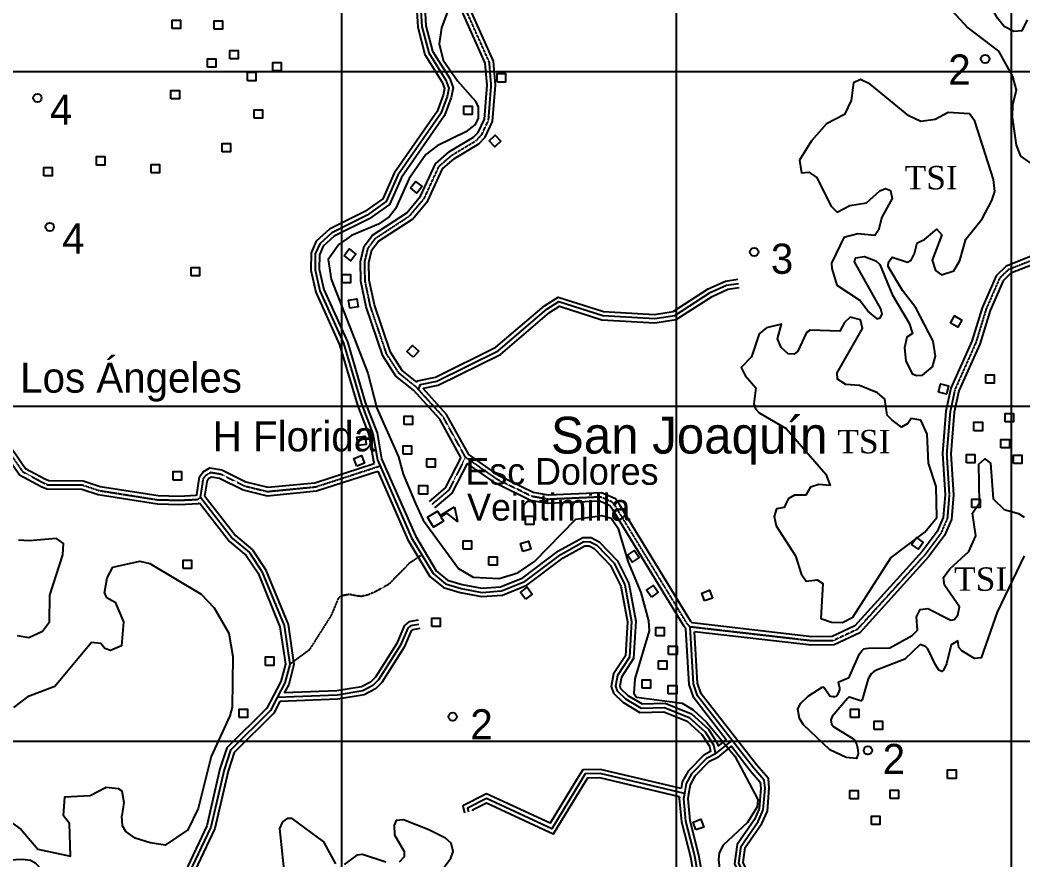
# Model space of a CAD drawing. Extents: x 638173 to 667318, y 9795622 to 9816401.
# Drawn here: x 643039 to 646034, y 9799645 to 9802153 of the extents above; entities that cross this region are included whole.
import ezdxf

# ---------------------------------------------------------------- set-up
doc = ezdxf.new("R2010")
doc.units = 0
doc.header["$MEASUREMENT"] = 0
doc.linetypes.add('HIDDEN', pattern=[0.375, 0.25, -0.125])
for name, color, linetype in [('CAMINO4', 7, 'CONTINUOUS'), ('CAMINO5', 7, 'CONTINUOUS'), ('CAMINO6Y7', 7, 'CONTINUOUS'), ('CUADRICULAUTM', 7, 'CONTINUOUS'), ('EDIFICACION', 7, 'CONTINUOUS'), ('NOMBRESPOBLADOS', 7, 'CONTINUOUS'), ('NOMBRESPROPIOS', 7, 'CONTINUOUS'), ('PANTANOINUNDACIO', 7, 'CONTINUOUS'), ('PARALELACAMINO', 7, 'CONTINUOUS'), ('PUENTE', 7, 'CONTINUOUS'), ('PUNTOALTURA', 7, 'CONTINUOUS'), ('RIOPERENNE', 7, 'CONTINUOUS'), ('TEXTOAZUL', 7, 'CONTINUOUS')]:
    doc.layers.add(name, color=color, linetype=linetype)
doc.styles.add('cotas', font='SWITZN.TTF')
doc.styles.add('escuelas', font='SWZCONLN.TTF')
doc.styles.add('poblados', font='SWZCONDN.TTF')
doc.styles.add('rios', font='TIMESI_0.TTF')

# ---------------------------------------------------------------- blocks, each defined once
blk = doc.blocks.new('COTA')
at = {"layer": 'PUNTOALTURA', "color": 1, "linetype": 'Continuous'}
blk.add_circle((0, 0), 12.5, dxfattribs=at)
blk = doc.blocks.new('CASA')
at = {"layer": 'EDIFICACION', "color": 4, "linetype": 'Continuous'}
blk.add_lwpolyline([(-12.57, -13.81), (-12.57, 11.18), (12.43, 11.18), (12.43, -13.82), (-12.57, -13.81)], close=True, dxfattribs=at)
blk = doc.blocks.new('ESCUEL')
at = {"layer": 'EDIFICACION', "color": 6, "linetype": 'Continuous'}
blk.add_lwpolyline([(-0.55, 67.48), (41.45, 51.74), (3.45, 37.48), (3.45, 17.27), (18.98, 17.27), (18.98, -17.74), (-16.02, -17.73), (-16.02, 17.27), (-0.55, 17.27), (-0.55, 67.48)], close=True, dxfattribs=at)

msp = doc.modelspace()

# ---------------------------------------------------------------- linework, layer by layer
at = {"layer": 'CAMINO4', "color": 2, "linetype": 'HIDDEN'}
for points in [[(644369.36, 9800847.28), (644302.75, 9800968.17), (644228.43, 9801049.98), (644222.5, 9801056.51), (644170.88, 9801098.32), (644133.56, 9801156.01), (644084.85, 9801299.71), (644069.42, 9801374.48), (644068.23, 9801430.84), (644078.42, 9801472.08), (644100.48, 9801501.68), (644202.25, 9801568.43), (644245.98, 9801620.22), (644290.15, 9801716.6), (644329.18, 9801750.16), (644401.09, 9801793.22), (644417.54, 9801810.41), (644438.01, 9801853.78), (644446.16, 9801958.32), (644440.59, 9802027.13), (644371.16, 9802182.19)], [(642469.39, 9801795.84), (642592.38, 9801378.2), (642681.84, 9801154.34), (642748.96, 9801015.51), (642763.09, 9800989.86), (642770.66, 9800980.07), (642775.5, 9800976.02), (642786.77, 9800976.05), (642872.41, 9800976.31), (642882.45, 9800973.81), (642970.99, 9800935.36), (642992.85, 9800881.76), (643045.93, 9800804.75), (643107.64, 9800771.48), (643121.75, 9800765.32), (643225.05, 9800764.83), (643275.15, 9800748.08)], [(646107.82, 9801453.54), (645990.96, 9801407.6), (645964.64, 9801382.09), (645924.32, 9801289.87), (645893.69, 9801189.65), (645831.15, 9801049.61), (645816.95, 9800983.64), (645806.44, 9800858.09), (645814.16, 9800735.05), (645808.44, 9800664.52), (645788.92, 9800619.71), (645742.91, 9800557.75), (645539.86, 9800333.54), (645467.82, 9800299.57), (645403.62, 9800298.97), (645039.95, 9800340.67), (645032.08, 9800349.43), (644819.41, 9800697.7), (644808.82, 9800712.9), (644773.07, 9800728.68), (644616.41, 9800721.68), (644567.6, 9800730.51), (644464.81, 9800780.64), (644369.36, 9800847.28)], [(644369.36, 9800847.28), (644318.89, 9800748.44), (644268.26, 9800706.1)], [(643275.15, 9800748.08), (643450.35, 9800720.47), (643515.26, 9800719.18), (643568.03, 9800721.55), (643577.6, 9800728.14), (643577.84, 9800728.31), (643586.39, 9800783.86), (643594.42, 9800794.27), (643607.9, 9800802.52), (643637.83, 9800797.53), (643709.05, 9800761.94), (643777.73, 9800745.24), (643922.1, 9800759.23), (644113.85, 9800821.66)]]:
    msp.add_lwpolyline(points, dxfattribs=at)
at = {"layer": 'CAMINO5', "color": 7, "linetype": 'Continuous'}
for points in [[(644234.03, 9802213.28), (644238.86, 9802133.73), (644259.47, 9802054.94), (644310.68, 9801973.4), (644319.36, 9801949.41), (644314.54, 9801925.32), (644295.84, 9801874.11), (644166.95, 9801689.64), (644132.24, 9801610.93), (644075.05, 9801570.5), (643970.03, 9801518.14), (643933.95, 9801485.27), (643920.38, 9801454.79), (643919.74, 9801407.61), (643933.92, 9801344.89), (644004.83, 9801187.82), (644058.11, 9801007.32), (644092.8, 9800917.57), (644106.05, 9800839.4), (644208.33, 9800606.9), (644238.98, 9800555.82), (644272.4, 9800500.13), (644309.44, 9800469.66), (644356.7, 9800455.37), (644417.73, 9800444.01), (644476.85, 9800448.23), (644546.6, 9800476.45), (644654.13, 9800557.37), (644722.77, 9800595.7), (644741.82, 9800595.31), (644761.25, 9800584.92), (644813.19, 9800531.26), (644845.29, 9800466.21), (644865.28, 9800356.94), (644859.19, 9800250.17), (644822.96, 9800195.82), (644816.87, 9800163.69), (644822.02, 9800149.8), (644846.92, 9800125.69), (644893.62, 9800098.2), (644963.94, 9800100.18), (645037.65, 9800070.57), (645085.18, 9800027.72), (645109.75, 9799989.1), (645115.71, 9799961.73)], [(644228.43, 9801049.98), (644234.82, 9801064.68), (644283.58, 9801074.62), (644466.92, 9801165.28), (644612.68, 9801289.92), (644647.79, 9801312.19), (644779.23, 9801270.62), (644934.41, 9801261.78), (644994.37, 9801270.65), (645100.22, 9801339.07), (645149.27, 9801361.46), (645185.02, 9801366.87)], [(643577.78, 9800727.91), (643673.53, 9800604.82), (643723.71, 9800562.81), (643760.88, 9800506.76), (643827.1, 9800344.67), (643844.09, 9800228.83)], [(644230.25, 9800348.49), (644205.45, 9800344.21), (644196.53, 9800336.81), (644175.31, 9800285.91), (644109.84, 9800182.65), (644092.74, 9800165.85), (644062.3, 9800149.79), (643986.19, 9800137.3), (643806.97, 9800130.35)], [(645165.57, 9800002), (645062.17, 9800134.79), (645050.17, 9800170.76), (645039.95, 9800340.67)], [(643844.09, 9800228.83), (643829.41, 9800173.36), (643806.97, 9800130.35)], [(643806.97, 9800130.35), (643786.45, 9800091.02), (643667.41, 9799972.68), (643647.89, 9799913.83), (643608.79, 9799742.91), (643541.92, 9799602.14), (643520.81, 9799577.95), (643152.56, 9799382.61)], [(645115.71, 9799961.73), (645120.9, 9799965.93), (645165.57, 9800002)], [(645310.66, 9798905.62), (645315.44, 9798963.46), (645309.13, 9798992.34), (645283.96, 9799027.15), (645215.03, 9799071.09), (645198, 9799089.75), (645164.17, 9799190.09), (645166.38, 9799225.94), (645193.12, 9799300.07), (645280.51, 9799384.13), (645283.96, 9799396.86), (645236.14, 9799505.23), (645226.29, 9799551.82), (645186.01, 9799635.49), (645193.11, 9799686.47), (645243.11, 9799759.76), (645258.84, 9799794.19), (645263.96, 9799859.12), (645261.92, 9799882.77), (645229.58, 9799919.8), (645165.57, 9800002)], [(645115.71, 9799961.73), (645088.96, 9799947.74), (645044.65, 9799902.28), (645028.69, 9799873.57), (645023.26, 9799843.07)], [(645023.26, 9799843.07), (644771.54, 9799902.54), (644727.19, 9799901.87), (644711.43, 9799877.02), (644626.69, 9799738.26), (644432.19, 9799827.96), (644375.52, 9799799.85), (644378.14, 9799788.59)], [(645023.26, 9799843.07), (645020.49, 9799827.51), (645026.6, 9799760.85), (645053.32, 9799657.12), (645072.86, 9799544.05), (645074.51, 9799448.16), (645067.86, 9799416.97), (644946.23, 9799117.13), (644906.02, 9799027.56), (644880.41, 9798996.3), (644817.68, 9798955.04), (644514.04, 9798846.84), (644477.48, 9798818.85), (644409.06, 9798731.83), (644360.01, 9798704.23), (644126.26, 9798623.99), (643792.96, 9798499.05), (643542.32, 9798463.17), (643488.83, 9798444.92), (643459.93, 9798421.32), (643436.04, 9798391.22), (643397.66, 9798325.81)]]:
    msp.add_lwpolyline(points, dxfattribs=at)
at = {"layer": 'CAMINO6Y7', "color": 2, "linetype": 'HIDDEN'}
msp.add_lwpolyline([(644238.98, 9800555.82), (644201.23, 9800530.64), (644139.79, 9800467.84), (644100.77, 9800446.14), (644078.46, 9800436.47), (644058.08, 9800431.89), (644047.01, 9800432.74), (644022.85, 9800437.71), (643998.05, 9800433.43), (643989.13, 9800426.03), (643967.91, 9800375.13), (643902.44, 9800271.87), (643844.09, 9800228.83)], dxfattribs=at)
at = {"layer": 'CUADRICULAUTM', "color": 2, "linetype": 'Continuous'}
for points in [[(644000, 9796939.37), (644000, 9797000), (644000, 9798000), (644000, 9799000), (644000, 9800000), (644000, 9801000), (644000, 9802000), (644000, 9803000), (644000, 9804000), (644000, 9805000), (644000, 9806000), (644000, 9807000), (644000, 9808000), (644000, 9809000), (644000, 9810000), (644000, 9811000), (644000, 9812000), (644000, 9813000), (644000, 9814000), (644000, 9815366.34)], [(645000, 9796938.6), (645000, 9797000), (645000, 9798000), (645000, 9799000), (645000, 9800000), (645000, 9801000), (645000, 9802000), (645000, 9803000), (645000, 9804000), (645000, 9805000), (645000, 9806000), (645000, 9807000), (645000, 9808000), (645000, 9809000), (645000, 9810000), (645000, 9811000), (645000, 9812000), (645000, 9813000), (645000, 9814000), (645000, 9815365.63)], [(646000, 9796937.82), (646000, 9797000), (646000, 9798000), (646000, 9799000), (646000, 9800000), (646000, 9801000), (646000, 9802000), (646000, 9803000), (646000, 9804000), (646000, 9805000), (646000, 9806000), (646000, 9807000), (646000, 9808000), (646000, 9809000), (646000, 9810000), (646000, 9811000), (646000, 9812000), (646000, 9813000), (646000, 9814000), (646000, 9815364.93)], [(638794.35, 9802000), (639000, 9802000), (640000, 9802000), (641000, 9802000), (642000, 9802000), (643000, 9802000), (644000, 9802000), (645000, 9802000), (646000, 9802000), (647000, 9802000), (648000, 9802000), (649000, 9802000), (650000, 9802000), (651000, 9802000), (652000, 9802000), (653000, 9802000), (654000, 9802000), (655000, 9802000), (656000, 9802000)], [(638793.68, 9801000), (639000, 9801000), (640000, 9801000), (641000, 9801000), (642000, 9801000), (643000, 9801000), (644000, 9801000), (645000, 9801000), (646000, 9801000), (647000, 9801000), (648000, 9801000), (649000, 9801000), (650000, 9801000), (651000, 9801000), (652000, 9801000), (653000, 9801000), (654000, 9801000), (655000, 9801000), (656000, 9801000)], [(638793.01, 9800000), (639000, 9800000), (640000, 9800000), (641000, 9800000), (642000, 9800000), (643000, 9800000), (644000, 9800000), (645000, 9800000), (646000, 9800000), (647000, 9800000), (648000, 9800000), (649000, 9800000), (650000, 9800000), (651000, 9800000), (652000, 9800000), (653000, 9800000), (654000, 9800000), (655000, 9800000), (656000, 9800000)]]:
    msp.add_lwpolyline(points, dxfattribs=at)
at = {"layer": 'PANTANOINUNDACIO', "color": 2, "linetype": 'Continuous'}
for points in [[(646047.01, 9802153.86), (646031.03, 9802121.09), (646007.56, 9802119.16), (645978.84, 9802133.85), (645958.24, 9802159.01), (645912.26, 9802242.45), (645865.93, 9802273.43), (645829.88, 9802278.75), (645812.6, 9802272.26), (645791.44, 9802253.08), (645786.11, 9802221.52), (645869.42, 9802129.54), (645961.72, 9802060.46), (646003.04, 9801984.28), (646014.07, 9801943.76), (646003.23, 9801899.29), (646002.15, 9801863.45), (646013.83, 9801779.42), (646027.26, 9801746.52), (646069.56, 9801717.15)], [(645710.12, 9801456.14), (645718.79, 9801487.89), (645739.93, 9801497.33), (645777.35, 9801529.1), (645791.95, 9801511.76), (645763.09, 9801436.32), (645773.16, 9801405.17), (645791.33, 9801392.6), (645828.26, 9801404.43), (645846.06, 9801434.68), (645864.27, 9801498.56), (645913.14, 9801559.65), (645941.38, 9801613.99), (645950.4, 9801640.83), (645946.11, 9801677.01), (645891.21, 9801850.86), (645875.08, 9801873.61), (645811.02, 9801876.82), (645772.25, 9801856.55), (645729.85, 9801850.1), (645693.44, 9801867), (645577.76, 9801961.57), (645549.58, 9801975.98), (645528.11, 9801965.96), (645521.7, 9801912.48), (645501.89, 9801871.37), (645448.05, 9801843.66), (645402.69, 9801792.62), (645367.25, 9801734.54), (645373.33, 9801696.57), (645394.98, 9801698.53), (645419.12, 9801683.17), (645460.98, 9801598.68), (645479.44, 9801579.86), (645517.32, 9801599.5), (645567.35, 9801607.08), (645607.08, 9801643.51), (645623.66, 9801650.52), (645638.36, 9801644.43), (645644.01, 9801620.29), (645612.62, 9801564.84), (645603.25, 9801525.49), (645592.26, 9801509.6), (645541.68, 9801514.82), (645499.7, 9801503.75), (645462.45, 9801427.47), (645463.91, 9801411.29), (645478.22, 9801361.76), (645547.92, 9801315.59), (645574.55, 9801280.43), (645598, 9801261.11), (645608.38, 9801264.02), (645613.9, 9801274.63), (645610.25, 9801290.62), (645531.48, 9801431.51), (645534.46, 9801443.35), (645561.3, 9801447.4), (645594.93, 9801434.09), (645606.66, 9801423.19), (645644.2, 9801333.65), (645694.23, 9801247.82), (645704.71, 9801216.65), (645687.22, 9801206.11), (645681.08, 9801174.17), (645684.21, 9801135.33), (645703.82, 9801096.9), (645717.95, 9801091.44), (645734.6, 9801092.64), (645764.07, 9801117.08), (645773.2, 9801149.53), (645766.33, 9801194.26), (645714.49, 9801294.17), (645674.77, 9801345.32), (645632.12, 9801416.97), (645632.36, 9801429.67), (645643.43, 9801444.83), (645689.51, 9801429.79), (645701.05, 9801436.39), (645710.12, 9801456.14)], [(645399.92, 9800758.13), (645385.43, 9800734.48), (645351.89, 9800734.47), (645333.61, 9800722.83), (645321.38, 9800697.01), (645298.45, 9800693.84), (645291.73, 9800670.46), (645297.17, 9800642.27), (645355.19, 9800553.06), (645372.12, 9800498.97), (645387.08, 9800477.01), (645419.28, 9800481.69), (645436.92, 9800470.55), (645430.55, 9800366.4), (645462.54, 9800355.36), (645495.62, 9800353.52), (645526.39, 9800370.26), (645640.19, 9800547.41), (645741.22, 9800624.25), (645776.75, 9800667.44), (645775.35, 9800760.49), (645752.29, 9800829.37), (645747.95, 9800916.03), (645729.3, 9800957.86), (645700.4, 9800963.36), (645690.9, 9800948.29), (645671.92, 9800937.05), (645644.21, 9800958.28), (645628.47, 9800973.57), (645621.56, 9801021.2), (645600.04, 9801040.3), (645546.62, 9801061.96), (645505.42, 9801064.64), (645480.53, 9801080.76), (645479.5, 9801099.4), (645555.57, 9801232.08), (645549.28, 9801257.71), (645518.81, 9801265.46), (645501.49, 9801250.32), (645487.89, 9801223.73), (645398.42, 9801227.22), (645388.35, 9801219.81), (645361.92, 9801164.28), (645351.27, 9801155.15), (645333.07, 9801156.7), (645312.09, 9801175.71), (645301.47, 9801200.84), (645312.83, 9801244.75), (645268.8, 9801233.89), (645246.19, 9801215.75), (645223.88, 9801147.48), (645192.68, 9801115.56), (645205.15, 9801091.18), (645236.39, 9801055), (645230.14, 9801006.84), (645235.43, 9800992.21), (645246.25, 9800980.27), (645327.17, 9800933.34), (645446.01, 9800797.08), (645458.24, 9800763.39), (645425.23, 9800766.56), (645399.92, 9800758.13)], [(645957.22, 9800384.46), (645909.89, 9800248.05), (645889.41, 9800246.57), (645851.78, 9800269.17), (645842.89, 9800279.8), (645840.22, 9800299.61), (645820.39, 9800287.26), (645806.53, 9800230.11), (645797.24, 9800211.92), (645791.85, 9800207.33), (645789.77, 9800208.18), (645783.55, 9800211.92), (645773.47, 9800227.65), (645750.06, 9800275.78), (645743.71, 9800282.05), (645727.33, 9800287.98), (645681.51, 9800244.83), (645596.9, 9800211.39), (645588.1, 9800206.94), (645581.05, 9800200.3), (645571.92, 9800186.12), (645553.96, 9800123.22), (645552.27, 9800120.19), (645549.63, 9800120.09), (645516.78, 9800130.84), (645513.58, 9800130.49), (645510.21, 9800127.1), (645464.45, 9800072.91), (645461.04, 9800062.81), (645462.37, 9800050.09), (645469.9, 9800042.2), (645529.33, 9800005.94), (645533.33, 9799999.05), (645537.89, 9799988.26), (645540.91, 9799973.5), (645542.04, 9799961.7), (645537.56, 9799947.58), (645505.9, 9799950.98), (645457.26, 9799973.6), (645378.88, 9800048.49), (645367.44, 9800067.31), (645362.18, 9800095.31), (645370.23, 9800111.66), (645393.34, 9800133.52), (645434.36, 9800160.4), (645438.29, 9800161.09), (645441.08, 9800159.66), (645457.51, 9800134.73), (645460.64, 9800133.82), (645466.31, 9800133.23), (645472.73, 9800133.38), (645477.21, 9800134.12), (645479.13, 9800136.15), (645483.63, 9800142.78), (645487.96, 9800152.94), (645487.71, 9800157.92), (645483.63, 9800174.59), (645484.08, 9800177.28), (645504.99, 9800186.24), (645510.51, 9800187.88), (645513.05, 9800189.07), (645515.89, 9800192.81), (645546.66, 9800260.43), (645552.83, 9800269.6), (645559.47, 9800275.41), (645564.81, 9800276.62), (645573.58, 9800277.07), (645636.99, 9800278.26), (645704.04, 9800315.09), (645719.17, 9800331.32), (645716.68, 9800370.86), (645727.15, 9800392.89), (645750.47, 9800395.49), (645818.88, 9800360.77), (645828.67, 9800362.62), (645840.12, 9800375.71), (645844.57, 9800400.84), (645799.77, 9800465.94), (645796.98, 9800488), (645815.95, 9800514.07), (645873.07, 9800566.25), (645893.54, 9800613.01), (645884.03, 9800680.45), (645904.88, 9800711.39), (645902.23, 9800827.03), (645920.24, 9800842.8), (645937.24, 9800829.75), (645945.03, 9800723.41), (645978.22, 9800691.06), (646021.18, 9800679.03), (646038, 9800668.35)], [(643029.57, 9800314.86), (643064.47, 9800309.63), (643106.13, 9800327.67), (643126.95, 9800356.25), (643127.39, 9800435.16), (643166.28, 9800556.32), (643168.41, 9800589.56), (643147.38, 9800604.85), (643065.73, 9800597.59), (643033.8, 9800599.89)], [(643290.56, 9800442.01), (643299.26, 9800487.14), (643316.11, 9800518.89), (643396.64, 9800536.78), (643426.43, 9800530.67), (643580.07, 9800438.12), (643618.71, 9800397.74), (643661.89, 9800322.25), (643674.63, 9800252.82), (643671.98, 9800101.38), (643665.71, 9800075.2), (643609.73, 9799954.07), (643570.45, 9799798.05), (643539.62, 9799734.64), (643471.73, 9799688.59), (643427.69, 9799696.08), (643382.3, 9799710.24), (643354.27, 9799730.04), (643344.62, 9799747.06), (643342.82, 9799777.09)], [(646038.07, 9800553.09), (645957.22, 9800384.46)], [(643290.56, 9800442.01), (643296.03, 9800429.89), (643322.3, 9800414.79), (643347.46, 9800356.14), (643341.74, 9800284.08), (643308.57, 9800270.83), (643291.52, 9800276.81), (643280.15, 9800291.65), (643252.15, 9800293.81), (643142.1, 9800163.31), (643061.21, 9800131.5), (643018.8, 9800099.7)], [(642940.12, 9799808.1), (643042.29, 9799735.57), (643091.35, 9799677.2), (643189.34, 9799656.05), (643185.93, 9799753.76), (643168.31, 9799776.93), (643172.63, 9799833.59), (643248.4, 9799837.38), (643296.09, 9799862.16), (643331.96, 9799858.24), (643342.63, 9799850.92), (643349.02, 9799816.9), (643342.82, 9799777.09)], [(643981.72, 9799633.24), (643945.8, 9799699.11), (643851.84, 9799769.08), (643837.04, 9799768.42), (643822.55, 9799759.09), (643813.23, 9799739.11), (643830.18, 9799577.23)], [(644255.24, 9799554.32), (644325.39, 9799649.9), (644332.89, 9799670.31), (644326.23, 9799694.81), (644309.49, 9799709.76), (644260.23, 9799734.95), (644184.32, 9799764.5), (644161.91, 9799762.72), (644156.14, 9799748.25), (644157.04, 9799719.66), (644185.63, 9799669.85), (644186.36, 9799653.86), (644170.87, 9799638.31)], [(644131.43, 9799638.61), (644061.83, 9799660.97), (644044.89, 9799659.2), (644006.87, 9799631.06)]]:
    msp.add_lwpolyline(points, dxfattribs=at)
at = {"layer": 'PARALELACAMINO', "color": 7, "linetype": 'Continuous'}
for points in [[(644221.47, 9802213.83), (644226.46, 9802131.75), (644247.86, 9802049.92), (644299.38, 9801967.89), (644306.42, 9801948.44), (644302.47, 9801928.71), (644284.66, 9801879.93), (644156, 9801695.8), (644122.2, 9801619.14), (644068.62, 9801581.26), (643962.9, 9801528.55), (643923.6, 9801492.75), (643907.92, 9801457.53), (643907.22, 9801406.3), (643922.01, 9801340.9), (643993.08, 9801183.46), (644046.27, 9801003.29), (644080.69, 9800914.24), (644093.98, 9800835.78), (644096.84, 9800829.27)], [(644246.59, 9802212.73), (644251.26, 9802135.71), (644271.08, 9802059.96), (644321.98, 9801978.91), (644332.3, 9801950.38), (644326.61, 9801921.93), (644307.02, 9801868.29), (644177.9, 9801683.48), (644142.28, 9801602.72), (644081.48, 9801559.74), (643977.16, 9801507.73), (643944.3, 9801477.79), (643932.84, 9801452.05), (643932.26, 9801408.92), (643945.83, 9801348.88), (644016.58, 9801192.18), (644069.95, 9801011.35), (644104.91, 9800920.9), (644118.12, 9800843.02), (644219.45, 9800612.66), (644281.99, 9800508.44), (644315.47, 9800480.9), (644359.66, 9800467.53), (644418.44, 9800456.59), (644473.99, 9800460.56), (644540.39, 9800487.42), (644647.29, 9800567.87), (644719.64, 9800608.27), (644745.07, 9800607.75), (644768.87, 9800595.02), (644823.53, 9800538.55), (644857.27, 9800470.18), (644877.84, 9800357.72), (644871.48, 9800246.06), (644834.77, 9800191), (644829.8, 9800164.78), (644832.75, 9800156.81), (644854.54, 9800135.71), (644896.86, 9800110.8), (644966.19, 9800112.75), (645044.37, 9800081.34), (645094.81, 9800035.87), (645121.49, 9799993.93), (645123.61, 9799984.17)], [(642756.17, 9802199.78), (642734.08, 9802127.37), (642703.25, 9802083.04), (642635.89, 9802003.61), (642597.63, 9801897.63), (642547.31, 9801836.67), (642507, 9801793.86), (642485.91, 9801783.97), (642604.21, 9801382.29), (642693.28, 9801159.39), (642760.07, 9801021.25), (642773.57, 9800996.74), (642779.72, 9800988.79), (642780.02, 9800988.53), (642873.92, 9800988.81), (642886.48, 9800985.69), (642980.64, 9800944.8), (643003.91, 9800887.74), (643054.51, 9800814.32), (643113.12, 9800782.73), (643124.39, 9800777.81), (643227.11, 9800777.32), (643278.03, 9800760.28)], [(644224.08, 9801071.31), (644180.29, 9801106.78), (644144.9, 9801161.49), (644096.94, 9801302.99), (644081.89, 9801375.89), (644080.76, 9801429.45), (644089.95, 9801466.63), (644109.18, 9801492.44), (644210.63, 9801558.98), (644256.63, 9801613.46), (644300.37, 9801708.91), (644336.52, 9801739.98), (644408.96, 9801783.36), (644427.98, 9801803.24), (644450.29, 9801850.52), (644458.7, 9801958.34), (644452.88, 9802030.28), (644383.35, 9802185.56)], [(644355.21, 9800847.05), (644292.51, 9800960.85), (644213.89, 9801047.4), (644161.47, 9801089.86), (644122.22, 9801150.53), (644072.76, 9801296.43), (644056.95, 9801373.07), (644055.7, 9801432.23), (644066.89, 9801477.53), (644091.78, 9801510.92), (644193.87, 9801577.88), (644235.33, 9801626.98), (644279.93, 9801724.29), (644321.84, 9801760.34), (644393.22, 9801803.08), (644407.1, 9801817.58), (644425.73, 9801857.04), (644433.62, 9801958.3), (644428.3, 9802023.98), (644358.97, 9802178.82)], [(642461.87, 9801777.12), (642580.55, 9801374.11), (642670.4, 9801149.29), (642737.85, 9801009.77), (642752.61, 9800982.98), (642761.6, 9800971.35), (642770.98, 9800963.51), (642870.9, 9800963.81), (642878.42, 9800961.93), (642961.34, 9800925.92), (642981.79, 9800875.78), (643037.35, 9800795.18), (643102.16, 9800760.23), (643119.11, 9800752.83), (643222.99, 9800752.34), (643272.23, 9800735.88)], [(646101.91, 9801464.65), (645984.06, 9801418.32), (645954.17, 9801389.35), (645912.58, 9801294.21), (645881.96, 9801194.04), (645819.2, 9801053.52), (645804.56, 9800985.48), (645793.91, 9800858.22), (645801.63, 9800735.16), (645796.15, 9800667.6), (645778.03, 9800626.01), (645733.24, 9800565.69), (645532.27, 9800343.78), (645464.97, 9800312.04), (645404.28, 9800311.48), (645046.04, 9800352.56), (645042.16, 9800356.91), (644829.88, 9800704.54), (644817.07, 9800722.92), (644775.44, 9800741.3), (644617.25, 9800734.23), (644571.53, 9800742.5), (644471.17, 9800791.45), (644378.9, 9800855.87)], [(646113.73, 9801442.43), (645997.86, 9801396.88), (645975.11, 9801374.83), (645936.06, 9801285.53), (645905.42, 9801185.26), (645843.1, 9801045.7), (645829.34, 9800981.8), (645818.97, 9800857.96), (645826.69, 9800734.94), (645820.73, 9800661.44), (645799.81, 9800613.41), (645752.58, 9800549.81), (645547.45, 9800323.3), (645470.67, 9800287.1), (645402.96, 9800286.46), (645053.33, 9800326.56)], [(644224.08, 9801071.31), (644225.95, 9801075.63), (644279.49, 9801086.54), (644459.98, 9801175.79), (644605.23, 9801300), (644646.01, 9801325.86), (644781.51, 9801283.01), (644933.84, 9801274.33), (644989.86, 9801282.62), (645094.2, 9801350.06), (645145.67, 9801373.56), (645183.15, 9801379.23)], [(644243.11, 9801052.4), (644243.69, 9801053.73), (644287.67, 9801062.7), (644473.86, 9801154.77), (644620.13, 9801279.84), (644649.57, 9801298.52), (644776.95, 9801258.23), (644934.98, 9801249.23), (644998.88, 9801258.68), (645106.24, 9801328.08), (645152.87, 9801349.36), (645186.89, 9801354.51)], [(644378.9, 9800855.87), (644312.99, 9800975.49), (644243.11, 9801052.4)], [(644355.21, 9800847.05), (644308.92, 9800756.39), (644260.24, 9800715.69)], [(643278.03, 9800760.28), (643451.45, 9800732.95), (643515.1, 9800731.69), (643563.89, 9800733.88), (643566.31, 9800735.54), (643574.53, 9800788.94), (643585.93, 9800803.73), (643605.35, 9800815.62), (643641.74, 9800809.55), (643713.37, 9800773.75), (643778.63, 9800757.89), (643919.53, 9800771.54), (644096.84, 9800829.27)], [(643590.95, 9800731.34), (643598.25, 9800778.78), (643602.91, 9800784.81), (643610.45, 9800789.42), (643633.92, 9800785.51), (643704.73, 9800750.13), (643776.83, 9800732.59), (643924.67, 9800746.92), (644106.97, 9800806.27)], [(644106.97, 9800806.27), (644197.21, 9800601.14), (644262.81, 9800491.82), (644303.41, 9800458.42), (644353.74, 9800443.21), (644417.02, 9800431.43), (644479.71, 9800435.9), (644552.81, 9800465.48), (644660.97, 9800546.87), (644725.9, 9800583.13), (644738.57, 9800582.87), (644753.63, 9800574.82), (644802.85, 9800523.97), (644833.31, 9800462.24), (644852.72, 9800356.16), (644846.9, 9800254.28), (644811.15, 9800200.64), (644803.94, 9800162.6), (644811.29, 9800142.79), (644839.3, 9800115.67), (644890.38, 9800085.6), (644961.69, 9800087.61), (645030.93, 9800059.8), (645075.55, 9800019.57), (645098.01, 9799984.27), (645101.47, 9799968.39), (645081.4, 9799957.89), (645034.53, 9799909.81), (645016.75, 9799877.82), (645013.27, 9799858.28)], [(644373.96, 9800828.82), (644328.86, 9800740.49), (644276.28, 9800696.51)], [(645027.74, 9800335.51), (645022, 9800341.95), (644808.94, 9800690.86), (644800.57, 9800702.88), (644770.7, 9800716.06), (644615.57, 9800709.13), (644563.67, 9800718.52), (644458.45, 9800769.83), (644373.96, 9800828.82)], [(643277.15, 9800760.58), (643278.07, 9800760.28), (643279.14, 9800760.11)], [(643272.23, 9800735.88), (643449.25, 9800707.99), (643515.42, 9800706.67), (643572.17, 9800709.22), (643574.98, 9800711.16)], [(643590.95, 9800731.34), (643682.58, 9800613.55), (643733.12, 9800571.23), (643771.98, 9800512.64), (643839.25, 9800347.99), (643856.83, 9800228.12)], [(643574.98, 9800711.16), (643664.48, 9800596.09), (643714.3, 9800554.39), (643749.78, 9800500.88), (643814.95, 9800341.35), (643831.35, 9800229.54)], [(644228.12, 9800360.81), (644200.04, 9800355.96), (644186.18, 9800344.46), (644164.18, 9800291.7), (644100.05, 9800190.56), (644085.29, 9800176.05), (644058.27, 9800161.8), (643984.93, 9800149.76), (643828.02, 9800143.67)], [(644232.38, 9800336.17), (644210.86, 9800332.46), (644206.88, 9800329.16), (644186.44, 9800280.12), (644119.63, 9800174.74), (644100.19, 9800155.65), (644066.33, 9800137.78), (643987.45, 9800124.84), (643814.7, 9800118.14)], [(645123.61, 9799984.17), (645148.17, 9800004.01), (645050.99, 9800128.8), (645037.79, 9800168.37), (645027.74, 9800335.51)], [(645323.12, 9798904.59), (645328.05, 9798964.3), (645320.79, 9798997.55), (645292.69, 9799036.41), (645223.15, 9799080.74), (645209.01, 9799096.23), (645176.8, 9799191.76), (645178.75, 9799223.38), (645203.89, 9799293.08), (645291.67, 9799377.52), (645297.18, 9799397.86), (645248.1, 9799509.09), (645238.21, 9799555.88), (645198.91, 9799637.51), (645205.09, 9799681.84), (645254.04, 9799753.6), (645271.13, 9799791.01), (645276.5, 9799859.17), (645274.02, 9799887.92), (645239.23, 9799927.76), (645175.43, 9800009.68), (645073.35, 9800140.78), (645062.55, 9800173.15), (645053.33, 9800326.56)], [(643831.35, 9800229.54), (643817.68, 9800177.91), (643795.89, 9800136.13), (643776.26, 9800098.52), (643656.48, 9799979.44), (643635.84, 9799917.2), (643596.91, 9799747.03), (643531.37, 9799609.06), (643512.91, 9799587.91), (643160.96, 9799401.22), (643121.15, 9799567.56), (643110.86, 9799593.82), (643100.72, 9799618.24), (643086.15, 9799633.85), (643069.83, 9799643.38), (643045.93, 9799646.24), (642986.41, 9799643.51)], [(643856.83, 9800228.12), (643841.14, 9800168.81), (643828.02, 9800143.67)], [(643814.7, 9800118.14), (643796.64, 9800083.52), (643678.34, 9799965.92), (643659.94, 9799910.46), (643620.67, 9799738.79), (643552.47, 9799595.22), (643528.71, 9799567.99), (643160.5, 9799372.67), (643123.63, 9799329.87), (643078.15, 9799259.3), (643067.69, 9799220.26), (643067.28, 9799184.5), (643095.32, 9799072.32), (643098.03, 9798874.79), (643158.73, 9798698.72), (643189.85, 9798633.16), (643260.22, 9798548.35)], [(645122.57, 9799951.21), (645163.52, 9799984.29), (645219.93, 9799911.84), (645249.82, 9799877.62), (645251.42, 9799859.07), (645246.55, 9799797.37), (645232.18, 9799765.92), (645181.13, 9799691.1), (645173.11, 9799633.47), (645214.37, 9799547.76), (645224.18, 9799501.37), (645270.74, 9799395.86), (645269.35, 9799390.74), (645182.35, 9799307.06), (645154.01, 9799228.5), (645151.54, 9799188.42), (645186.99, 9799083.27), (645206.91, 9799061.44), (645275.23, 9799017.89), (645297.47, 9798987.13), (645302.83, 9798962.62), (645298.2, 9798906.65)], [(645122.57, 9799951.21), (645096.52, 9799937.59), (645054.77, 9799894.75), (645040.63, 9799869.32), (645035.57, 9799840.88), (645033.09, 9799826.98), (645038.96, 9799762.99), (645065.55, 9799659.75), (645085.34, 9799545.23)], [(645013.27, 9799858.28), (644772.9, 9799915.06), (644720.25, 9799914.27), (644700.82, 9799883.63), (644621.82, 9799754.27), (644431.99, 9799841.82), (644361.1, 9799806.65), (644365.97, 9799785.76)], [(645008.88, 9799833.62), (644770.18, 9799890.02), (644734.13, 9799889.47), (644722.04, 9799870.41), (644631.56, 9799722.25), (644432.39, 9799814.1), (644389.94, 9799793.05), (644390.31, 9799791.42)], [(645008.88, 9799833.62), (645007.89, 9799828.04), (645014.24, 9799758.71), (645041.09, 9799654.49), (645060.38, 9799542.87), (645061.99, 9799449.37), (645055.86, 9799420.65), (644934.73, 9799122.04), (644895.3, 9799034.2), (644871.95, 9799005.7), (644812.07, 9798966.31), (644508, 9798857.96), (644468.63, 9798827.82), (644400.77, 9798741.51), (644354.87, 9798715.68), (644122.04, 9798635.76), (643789.84, 9798511.23), (643539.39, 9798475.38), (643482.67, 9798456.02), (643450.98, 9798430.15), (643425.7, 9798398.3), (643397.71, 9798350.59)]]:
    msp.add_lwpolyline(points, dxfattribs=at)
at = {"layer": 'PUENTE', "color": 6, "linetype": 'Continuous'}
msp.add_line((645120.9, 9799965.93), (645165.57, 9800002), dxfattribs=at)
at = {"layer": 'RIOPERENNE', "color": 5, "linetype": 'Continuous'}
for points in [[(644337.46, 9802237.39), (644297.69, 9802130.07), (644290.65, 9802082.01), (644302.83, 9802033.2), (644345.18, 9801972.04), (644399.26, 9801910.69), (644407.1, 9801892.73), (644407.36, 9801859.3), (644397.48, 9801840.33), (644370.52, 9801818.9)], [(644370.52, 9801818.9), (644284.69, 9801777.11), (644251.22, 9801751.43), (644200.7, 9801679.77), (644159.8, 9801589.16), (644140.78, 9801565.63), (644109.1, 9801544.09), (644029.14, 9801509.32), (643991.2, 9801482.72), (643958.68, 9801438.1), (643967.75, 9801379.71), (644077.42, 9801098.46), (644104.1, 9800994.28), (644168.64, 9800848.74), (644182.99, 9800797.39), (644220, 9800709.21), (644243.09, 9800659.9), (644347.91, 9800515.26), (644392.08, 9800489.61), (644469.71, 9800484.92), (644525.6, 9800501.85), (644575.27, 9800535.72), (644699.34, 9800662.53), (644776.29, 9800673.97), (644804.58, 9800665.18), (644823.87, 9800636.64), (644855.39, 9800533.73), (644892.73, 9800443.77), (644916.36, 9800359.07), (644918.12, 9800328.89), (644875.16, 9800185.72), (644872.12, 9800142.36), (644880.37, 9800130.97), (645016.41, 9800112.77), (645049.49, 9800093.56), (645089.04, 9800056.64), (645173.37, 9799955.23), (645242.16, 9799825.08), (645240.33, 9799803.93), (645211.81, 9799757.1), (645139.24, 9799688.56), (645127.07, 9799665.71), (645124.98, 9799644.95), (645131.77, 9799586.78)]]:
    msp.add_lwpolyline(points, dxfattribs=at)

# ---------------------------------------------------------------- block references
at = {"layer": 'EDIFICACION', "color": 4, "linetype": 'Continuous'}
for p in [(643505.54, 9802141.72), (643631.19, 9802140.1), (643677.74, 9802051.48), (643611.53, 9802026.11), (643805.91, 9802015.71), (643730.94, 9801985.95), (644476.69, 9801981.98), (643502.08, 9801931.48), (643750.92, 9801874.08), (644376.75, 9801885.29), (643655.26, 9801773.59), (643279.36, 9801734.08), (643121.81, 9801701.69), (643443.04, 9801710.89), (643562.48, 9801402.98), (644013.03, 9801382.56), (645936.07, 9801082.55), (644198.77, 9800959.17), (645900.79, 9800940.67), (645994, 9800967.13), (645981.43, 9800889.11), (644195.32, 9800870.48), (644266.33, 9800831.78), (645878.27, 9800844.57), (646018.78, 9800842.51), (643508.81, 9800793.37), (644242.89, 9800751.5), (645894.27, 9800711.06), (644561.06, 9800660.09), (644374.83, 9800586.76), (643538.7, 9800528.72), (644451.32, 9800539.32), (644281.15, 9800356.15), (644949.99, 9800327.83), (644988.63, 9800271.98), (643784.48, 9800239.79), (644958.21, 9800228.73), (644909.44, 9800171.81), (644987.64, 9800154.29), (643706.02, 9800084.37), (645531.41, 9800084.33), (645602.53, 9800048.22), (645822.14, 9799902.31), (645529.42, 9799840.87), (645650.3, 9799841.86), (645594.52, 9799764.71)]:
    msp.add_blockref('CASA', p, dxfattribs=at)
for p, xscale, yscale, rotation in [((644458.22, 9801792.73), 1.000001295809473, 1.000001295809473, 313.5228236358812), ((644222.94, 9801654.81), 0.9999994928734242, 0.9999994928734242, 321.1948122254734), ((644025.15, 9801452.99), 0.9999994546009373, 0.9999994546009373, 322.6391753989412), ((644034.31, 9801308.02), 1.000002237841751, 1.000002237841751, 9.469778803677212), ((645835.57, 9801253.72), 0.9999995591726436, 0.9999995591726436, 330.5922066274499), ((644211.23, 9801164.65), 1.000001126749458, 1.000001126749458, 47.50354969609539), ((645797.53, 9801052.49), 0.9999992360248937, 0.9999992360248937, 345.9549560130562), ((644058.67, 9800897.89), 1.000001701117541, 1.000001701117541, 8.294537855102927), ((644051.28, 9800837.93), 1.000000934682589, 1.000000934682589, 21.66139702529393), ((644549.01, 9800582.87), 0.999998696100661, 0.999998696100661, 15.9454691979114), ((645720.25, 9800591.01), 1.00000092097824, 1.00000092097824, 325.164807373195), ((644872.15, 9800552.68), 0.9999988762850511, 0.9999988762850511, 303.822080784422), ((644550.3, 9800442.62), 0.9999990422988245, 0.9999990422988245, 37.12891279605272), ((644927.1, 9800448.35), 1.000000941870867, 1.000000941870867, 35.45579713655256), ((645090.46, 9800435.73), 1.000000460364542, 1.000000460364542, 19.89379702794219), ((645064.76, 9799751.96), 1.000000054058502, 1.000000054058502, 19.99229277158555)]:
    msp.add_blockref('CASA', p, dxfattribs=dict(at, xscale=xscale, yscale=yscale, rotation=rotation))
at = {"layer": 'EDIFICACION', "color": 6, "linetype": 'Continuous', "xscale": 0.9999978148674461, "yscale": 0.9999978148674461, "rotation": 301.3892065320125}
msp.add_blockref('ESCUEL', (644279.22, 9800663.84), dxfattribs=at)
at = {"layer": 'PUNTOALTURA', "color": 1, "linetype": 'Continuous'}
for p in [(645921.56, 9802037.24), (643090.66, 9801920.42), (643127.27, 9801535.53), (645231.57, 9801460.52), (644330.94, 9800072.69), (645571.31, 9799971.92)]:
    msp.add_blockref('COTA', p, dxfattribs=at)

# ---------------------------------------------------------------- texts
at = {"layer": 'NOMBRESPOBLADOS', "color": 7, "linetype": 'Continuous', "style": 'poblados'}
msp.add_text('San Joaqu%%237n', height=110, dxfattribs=at).set_placement((644624.49, 9800858.46))
at = {"layer": 'NOMBRESPROPIOS', "color": 6, "linetype": 'Continuous', "style": 'escuelas'}
for s, height, p in [('H Los %%193ngeles', 90, (642918.67, 9801040.47)), ('H Florida', 90, (643614.1, 9800865.12)), ('H Florida', 90, (643614.1, 9800865.12)), ('Esc Dolores', 80, (644369.21, 9800765.26)), ('Veintimilla', 80, (644374.11, 9800658.31))]:
    msp.add_text(s, height=height, dxfattribs=at).set_placement(p)
at = {"layer": 'PUNTOALTURA', "color": 7, "linetype": 'Continuous', "style": 'cotas'}
for s, p in [('2', (645811.39, 9801960.39)), ('4', (643127.87, 9801840.76)), ('4', (643164.48, 9801455.87)), ('3', (645281.47, 9801395.41)), ('2', (644383.72, 9800004.85)), ('2', (645615.44, 9799901.37))]:
    msp.add_text(s, height=90, dxfattribs=at).set_placement(p)
at = {"layer": 'TEXTOAZUL', "color": 4, "linetype": 'Continuous', "style": 'rios'}
for p in [(645680.99, 9801647.51), (645479.97, 9800859.34), (645828.86, 9800448.59)]:
    msp.add_text('TSI', height=70, dxfattribs=at).set_placement(p)

doc.saveas('drawing.dxf')
